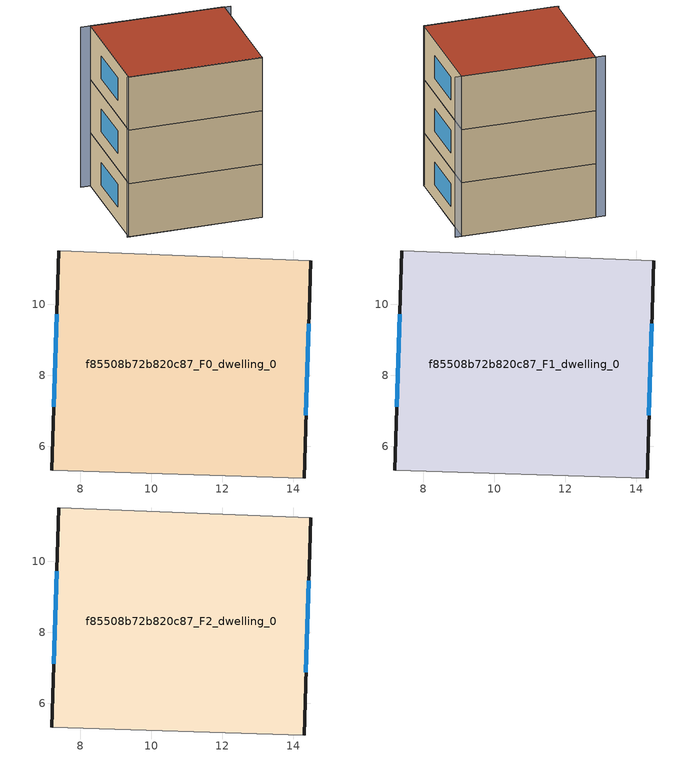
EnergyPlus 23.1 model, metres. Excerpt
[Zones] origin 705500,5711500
f85508b72b820c87_F0_dwelling_0
 floor ground (EU_floor_Construction): 14.48,11.22 14.3,5.11 7.2,5.33 7.39,11.5 z0
 wall outside (EU_wall_Construction): 14.3,5.11 14.48,11.22 / 7.39,11.5 7.2,5.33 z0:3
 wall adiabatic (EU_wall_Construction): 7.2,5.33 14.3,5.11 / 14.48,11.22 7.39,11.5 z0:3
 window (EU_Window_Construction): 14.35,6.88 14.43,9.45 / 7.34,9.72 7.26,7.12 z0.87:2.13
f85508b72b820c87_F1_dwelling_0
 floor to f85508b72b820c87_F0_dwelling_0 (EU_floor_Construction): 14.48,11.22 14.3,5.11 7.2,5.33 7.39,11.5 z3
 wall outside (EU_wall_Construction): 14.3,5.11 14.48,11.22 / 7.39,11.5 7.2,5.33 z3:6
 wall adiabatic (EU_wall_Construction): 7.2,5.33 14.3,5.11 / 14.48,11.22 7.39,11.5 z3:6
 window (EU_Window_Construction): 14.35,6.88 14.43,9.45 / 7.34,9.72 7.26,7.12 z3.87:5.13
f85508b72b820c87_F2_dwelling_0
 floor to f85508b72b820c87_F1_dwelling_0 (EU_floor_Construction): 14.48,11.22 14.3,5.11 7.2,5.33 7.39,11.5 z6
 wall outside (EU_wall_Construction): 14.3,5.11 14.48,11.22 / 7.39,11.5 7.2,5.33 z6:9
 wall adiabatic (EU_wall_Construction): 7.2,5.33 14.3,5.11 / 14.48,11.22 7.39,11.5 z6:9
 window (EU_Window_Construction): 14.35,6.88 14.43,9.45 / 7.34,9.72 7.26,7.12 z6.87:8.13
 roof outside (EU_roof_Construction): 14.3,5.11 14.48,11.22 7.39,11.5 7.2,5.33 z9
shading: 7.13,5.34 14.32,5.15 / 14.85,11.2 6.88,11.51 z0:9
[Building]
EU S2 Campaign: North Axis=0; Terrain=City; Solar Distribution=FullExterior
[Site:Location]
London: Latitude=51.5; Longitude=-0.5; Time Zone=0; Elevation=25
[SizingPeriod:WeatherFileDays]
AnnualSizingPeriod: Begin Month=1; Begin Day of Month=1; End Month=12; End Day of Month=31; Day of Week for Start Day=Monday; Use Weather File Daylight Saving Period=No; Use Weather File Rain and Snow Indicators=No
[MATERIAL]
EU_InternalMass_Material: Roughness=MediumRough; Thickness=0.1; Conductivity=1; Density=1800; Specific Heat=900; Thermal Absorptance=0.9; Solar Absorptance=0.7; Visible Absorptance=0.7
[MATERIAL:NOMASS] Roughness=MediumRough; Thermal Absorptance=0.9; Solar Absorptance=0.7; Visible Absorptance=0.7
Name | Thermal Resistance
EU_wall_NoMass | 0.724719
EU_roof_NoMass | 2.98947
EU_floor_NoMass | 2.39157
[WINDOWMATERIAL:SIMPLEGLAZINGSYSTEM]
EU_Window_SimpleGlazing: UFactor=2.63425; Solar Heat Gain Coefficient=0.76; Visible Transmittance=0.76
[CONSTRUCTION]
EU_wall_Construction: EU_wall_NoMass
EU_roof_Construction: EU_roof_NoMass
EU_floor_Construction: EU_floor_NoMass
EU_Window_Construction: EU_Window_SimpleGlazing
EU_InternalMass_Construction: EU_InternalMass_Material
[ZONE] Type=1; Multiplier=1; Ceiling Height=autocalculate; Floor Area=autocalculate; Part of Total Floor Area=Yes
Name | Volume
f85508b72b820c87_F0_dwelling_0 | 130.76
f85508b72b820c87_F1_dwelling_0; f85508b72b820c87_F2_dwelling_0 | 130.761
[INTERNALMASS] Construction=EU_InternalMass_Construction; Surface Area=43.5866
Name | Zone or ZoneList
f85508b72b820c87_F0_dwelling_0_EU_InternalMass | f85508b72b820c87_F0_dwelling_0
f85508b72b820c87_F1_dwelling_0_EU_InternalMass | f85508b72b820c87_F1_dwelling_0
f85508b72b820c87_F2_dwelling_0_EU_InternalMass | f85508b72b820c87_F2_dwelling_0
[OTHEREQUIPMENT] Fuel Type=Electricity; Design Level Calculation Method=Watts/Area; Power per Zone Floor Area=1; Fraction Latent=0; Fraction Radiant=0; Fraction Lost=0; Carbon Dioxide Generation Rate=0; EndUse Subcategory=EU_Step8_InternalGains
Name | Zone or ZoneList or Space or SpaceList | Schedule
EU_Step8_InternalGain_f85508b72b820c87_F0_dwelling_0_f000 | f85508b72b820c87_F0_dwelling_0 | EU_Step8_GainSchedule_f85508b72b820c87_F0_dwelling_0_f000
EU_Step8_InternalGain_f85508b72b820c87_F1_dwelling_0_f000 | f85508b72b820c87_F1_dwelling_0 | EU_Step8_GainSchedule_f85508b72b820c87_F1_dwelling_0_f000
EU_Step8_InternalGain_f85508b72b820c87_F2_dwelling_0_f000 | f85508b72b820c87_F2_dwelling_0 | EU_Step8_GainSchedule_f85508b72b820c87_F2_dwelling_0_f000
[ZONEVENTILATION:DESIGNFLOWRATE] Schedule=EU_AlwaysOn; Design Flow Rate Calculation Method=AirChanges/Hour; Air Changes per Hour=0.418135; Ventilation Type=Natural; Fan Pressure Rise=0; Fan Total Efficiency=1; Constant Term Coefficient=1; Temperature Term Coefficient=0; Velocity Term Coefficient=0; Velocity Squared Term Coefficient=0; Minimum Indoor Temperature=-100; Maximum Indoor Temperature=100; Delta Temperature=-100; Minimum Outdoor Temperature=-100; Maximum Outdoor Temperature=100; Maximum Wind Speed=40
Name | Zone or ZoneList or Space or SpaceList
EU_ConstantAir_f85508b72b820c87_F0_dwelling_0 | f85508b72b820c87_F0_dwelling_0
EU_ConstantAir_f85508b72b820c87_F1_dwelling_0 | f85508b72b820c87_F1_dwelling_0
EU_ConstantAir_f85508b72b820c87_F2_dwelling_0 | f85508b72b820c87_F2_dwelling_0
[HVACTEMPLATE:THERMOSTAT] Constant Heating Setpoint=20; Constant Cooling Setpoint=50
EU_HeatOnly_f85508b72b820c87_F0_dwelling_0; EU_HeatOnly_f85508b72b820c87_F1_dwelling_0; EU_HeatOnly_f85508b72b820c87_F2_dwelling_0
[HVACTEMPLATE:ZONE:IDEALLOADSAIRSYSTEM] System Availability Schedule=EU_AlwaysOn; Maximum Heating Supply Air Temperature=50; Minimum Cooling Supply Air Temperature=13; Maximum Heating Supply Air Humidity Ratio=0.0156; Minimum Cooling Supply Air Humidity Ratio=0.0077; Heating Limit=NoLimit; Cooling Limit=NoLimit; Heating Availability Schedule=EU_AlwaysOn; Cooling Availability Schedule=EU_CoolingOff; Dehumidification Control Type=ConstantSensibleHeatRatio; Cooling Sensible Heat Ratio=0.7; Dehumidification Setpoint=60; Humidification Control Type=None; Humidification Setpoint=30; Outdoor Air Method=None; Outdoor Air Flow Rate per Person=0.00944; Outdoor Air Flow Rate per Zone Floor Area=0; Outdoor Air Flow Rate per Zone=0; Demand Controlled Ventilation Type=None; Outdoor Air Economizer Type=NoEconomizer; Heat Recovery Type=None; Sensible Heat Recovery Effectiveness=0.7; Latent Heat Recovery Effectiveness=0.65
Name | Template Thermostat
f85508b72b820c87_F0_dwelling_0 | EU_HeatOnly_f85508b72b820c87_F0_dwelling_0
f85508b72b820c87_F1_dwelling_0 | EU_HeatOnly_f85508b72b820c87_F1_dwelling_0
f85508b72b820c87_F2_dwelling_0 | EU_HeatOnly_f85508b72b820c87_F2_dwelling_0
[SIZING:ZONE] Zone Cooling Design Supply Air Temperature Input Method=SupplyAirTemperature; Zone Cooling Design Supply Air Temperature=13; Zone Heating Design Supply Air Temperature Input Method=SupplyAirTemperature; Zone Heating Design Supply Air Temperature=50; Zone Cooling Design Supply Air Humidity Ratio=0.008; Zone Heating Design Supply Air Humidity Ratio=0.008; Cooling Design Air Flow Method=DesignDay; Cooling Design Air Flow Rate=0; Cooling Minimum Air Flow per Zone Floor Area=0.000762; Cooling Minimum Air Flow=0; Cooling Minimum Air Flow Fraction=0.2; Heating Design Air Flow Method=DesignDay; Heating Design Air Flow Rate=0; Heating Maximum Air Flow per Zone Floor Area=0.002032; Heating Maximum Air Flow=0.141576; Heating Maximum Air Flow Fraction=0.3; Account for Dedicated Outdoor Air System=No; Dedicated Outdoor Air System Control Strategy=NeutralSupplyAir; Dedicated Outdoor Air Low Setpoint Temperature for Design=autosize; Dedicated Outdoor Air High Setpoint Temperature for Design=autosize; Zone Load Sizing Method=Sensible Load Only No Latent Load; Zone Latent Cooling Design Supply Air Humidity Ratio Input Method=HumidityRatioDifference; Zone Cooling Design Supply Air Humidity Ratio Difference=0.005; Zone Latent Heating Design Supply Air Humidity Ratio Input Method=HumidityRatioDifference; Zone Humidification Design Supply Air Humidity Ratio Difference=0.005
f85508b72b820c87_F0_dwelling_0; f85508b72b820c87_F1_dwelling_0; f85508b72b820c87_F2_dwelling_0
[SCHEDULE:CONSTANT]
Name | Hourly Value
EU_AlwaysOn | 1
EU_CoolingOff | 0
[SCHEDULE:FILE] Column Number=1; Rows to Skip at Top=0; Number of Hours of Data=8760; Column Separator=Comma; Interpolate to Timestep=No; Minutes per Item=60; Adjust Schedule for Daylight Savings=Yes
Name | File
EU_Step8_GainSchedule_f85508b72b820c87_F0_dwelling_0_f000 | ../../schedules/f85508b72b820c87/f85508b72b820c87_F0_dwelling_0_f000_gain.csv
EU_Step8_GainSchedule_f85508b72b820c87_F1_dwelling_0_f000 | ../../schedules/f85508b72b820c87/f85508b72b820c87_F1_dwelling_0_f000_gain.csv
EU_Step8_GainSchedule_f85508b72b820c87_F2_dwelling_0_f000 | ../../schedules/f85508b72b820c87/f85508b72b820c87_F2_dwelling_0_f000_gain.csv
